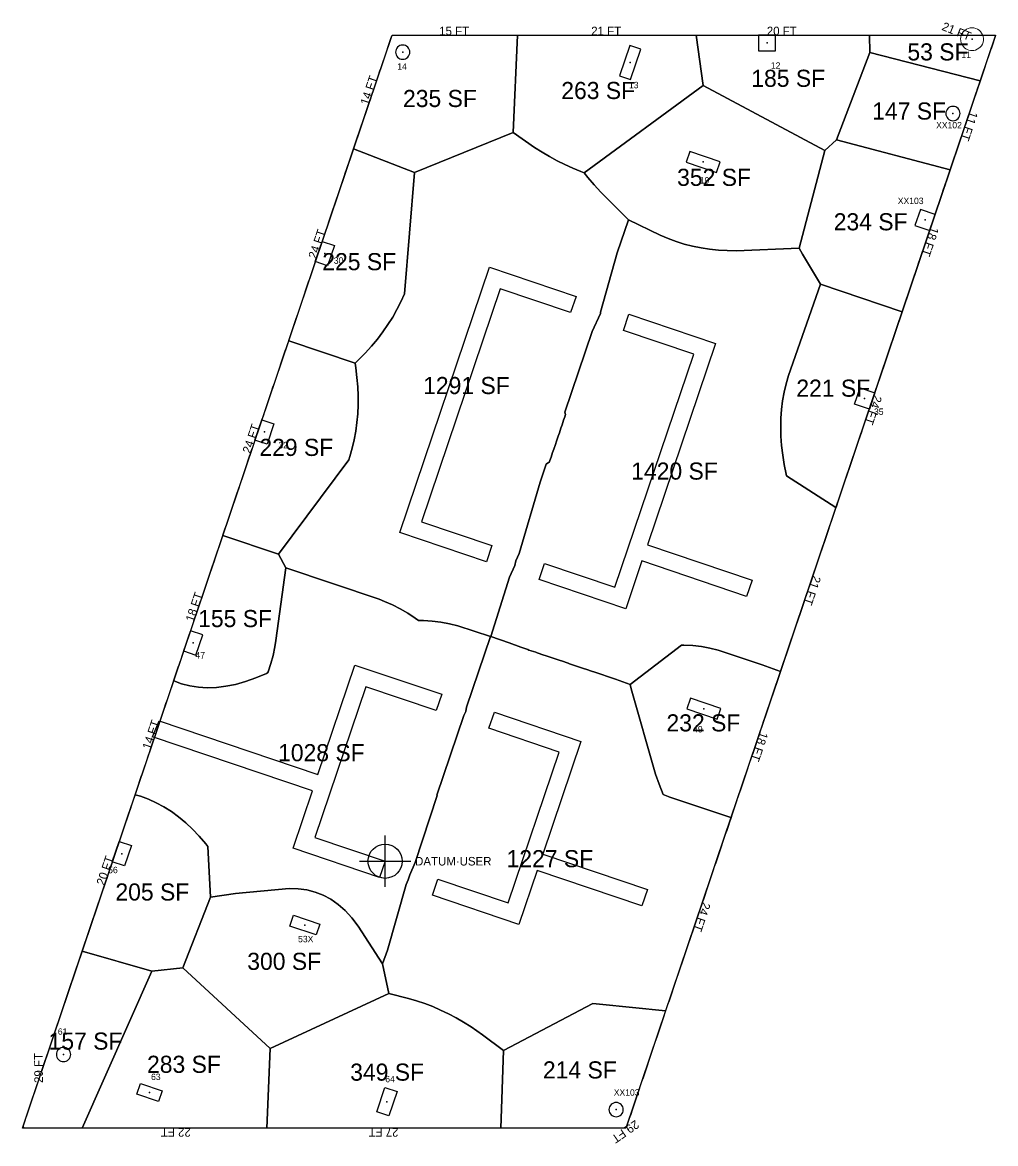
# Model space of a CAD drawing. Header units: metres. Extents: x 29 to 12657, y -13 to 49076.
# Drawn here: x 10664 to 12027, y 27037 to 28609 of the extents above; entities that cross this region are included whole.
import ezdxf
from ezdxf.enums import TextEntityAlignment as Align

# ---------------------------------------------------------------- set-up
doc = ezdxf.new("R2010")
doc.units = ezdxf.units.M
doc.layers.add('COL-IDEN', color=171, linetype='Continuous', lineweight=30)
doc.layers.add('COLS', color=52, linetype='Continuous', lineweight=20)
for name, color, linetype in [('FLOOR_9_AREA_LABELS', 3, 'Continuous'), ('FLOOR_9_BOUNDARY', 5, 'Continuous'), ('FLOOR_9_COLUMNS', 7, 'Continuous'), ('FLOOR_9_DATUM', 4, 'Continuous'), ('FLOOR_9_FASCADE_COLUMNS', 30, 'Continuous'), ('FLOOR_9_FASCADE_WALLS', 4, 'Continuous'), ('FLOOR_9_LARGE_TRIBUTARY', 6, 'Continuous'), ('FLOOR_9_TRIBUTARY_COL_0', 2, 'Continuous'), ('FLOOR_9_TRIBUTARY_COL_1', 2, 'Continuous'), ('FLOOR_9_TRIBUTARY_COL_10', 2, 'Continuous'), ('FLOOR_9_TRIBUTARY_COL_11', 2, 'Continuous'), ('FLOOR_9_TRIBUTARY_COL_12', 2, 'Continuous'), ('FLOOR_9_TRIBUTARY_COL_13', 2, 'Continuous'), ('FLOOR_9_TRIBUTARY_COL_14', 2, 'Continuous'), ('FLOOR_9_TRIBUTARY_COL_15', 2, 'Continuous'), ('FLOOR_9_TRIBUTARY_COL_16', 2, 'Continuous'), ('FLOOR_9_TRIBUTARY_COL_17', 2, 'Continuous'), ('FLOOR_9_TRIBUTARY_COL_2', 2, 'Continuous'), ('FLOOR_9_TRIBUTARY_COL_3', 2, 'Continuous'), ('FLOOR_9_TRIBUTARY_COL_4', 2, 'Continuous'), ('FLOOR_9_TRIBUTARY_COL_5', 2, 'Continuous'), ('FLOOR_9_TRIBUTARY_COL_6', 2, 'Continuous'), ('FLOOR_9_TRIBUTARY_COL_7', 2, 'Continuous'), ('FLOOR_9_TRIBUTARY_COL_8', 2, 'Continuous'), ('FLOOR_9_TRIBUTARY_COL_9', 2, 'Continuous'), ('FLOOR_9_WALL_TRIBUTARY_29', 1, 'Continuous'), ('FLOOR_9_WALL_TRIBUTARY_30', 1, 'Continuous'), ('FLOOR_9_WALL_TRIBUTARY_31', 1, 'Continuous'), ('FLOOR_9_WALL_TRIBUTARY_32', 1, 'Continuous'), ('SLAB-RESIDENTIAL', 6, 'Continuous'), ('WALL', 4, 'Continuous')]:
    doc.layers.add(name, color=color, linetype=linetype)

msp = doc.modelspace()

# ---------------------------------------------------------------- linework, layer by layer
at = {"layer": 'COLS'}
msp.add_lwpolyline([(12007.3, 28576), (12008.7, 28578.4), (12009.6, 28580.9), (12010.1, 28583.5), (12010.2, 28586.2), (12009.8, 28588.8), (12009, 28591.4), (12007.7, 28593.7), (12006.1, 28595.9), (12004.2, 28597.7), (12001.9, 28599.2), (11999.5, 28600.3), (11996.9, 28601), (11994.2, 28601.2), (11991.5, 28600.9), (11988.8, 28600.2), (11986.3, 28599.1), (11984, 28597.5), (11982, 28595.6), (11980.4, 28593.3), (11979.2, 28590.9), (11978.5, 28588.2), (11978.2, 28585.5), (11978.4, 28582.7), (11979.1, 28580), (11980.2, 28577.5), (11981.7, 28575.2), (11983.6, 28573.2), (11985.4, 28571.8), (11987.5, 28570.7), (11989.6, 28569.8), (11991.9, 28569.3), (11994.2, 28569.2), (11996.8, 28569.4), (11999.3, 28570), (12001.6, 28571), (12003.8, 28572.4), (12005.7, 28574.1)], close=True, dxfattribs=at)
at = {"layer": 'COLS', "lineweight": 30}
for points in [[(11719.1, 28590.9), (11695.1, 28590.9), (11695.1, 28568.9), (11719.1, 28568.9)], [(11530.1, 28571.4), (11514.9, 28576.5), (11500.5, 28533.9), (11515.7, 28528.7)], [(11598.9, 28427.9), (11593.8, 28412.7), (11636.4, 28398.3), (11641.6, 28413.5)], [(11935, 28316.9), (11942.7, 28339.7), (11921.8, 28346.7), (11914.1, 28324)], [(11091.3, 28267.7), (11074.2, 28273.4), (11083.8, 28301.8), (11100.9, 28296.1)], [(11850.4, 28066.8), (11829.6, 28073.8), (11837.3, 28096.6), (11858.1, 28089.5)], [(11006.7, 28017.6), (10989.7, 28023.3), (10999.3, 28051.8), (11016.3, 28046)], [(10899.3, 27756.2), (10889.7, 27727.8), (10906.8, 27722), (10916.4, 27750.4)], [(11599.7, 27661.6), (11594.6, 27646.5), (11637.2, 27632.1), (11642.3, 27647.2)], [(10806.9, 27426.4), (10789.8, 27432.2), (10799.4, 27460.6), (10816.5, 27454.9)], [(11075.6, 27329.7), (11038.6, 27342.1), (11043.8, 27357.3), (11080.7, 27344.8)], [(10854.4, 27096.2), (10824.1, 27106.4), (10829.3, 27121.6), (10859.6, 27111.3)], [(11177.3, 27076.2), (11160.2, 27082), (11171.8, 27116.1), (11188.8, 27110.3)]]:
    msp.add_lwpolyline(points, close=True, dxfattribs=at)
for points in [[(11206.6, 28567, 0.414214), (11196.6, 28577, 0.414214), (11186.6, 28567, 0.414214), (11196.6, 28557, 0.414214)], [(11977.5, 28481, 0.414214), (11967.5, 28491, 0.414214), (11957.5, 28481, 0.414214), (11967.5, 28471, 0.414214)], [(10731.5, 27162.2, 0.414214), (10721.5, 27172.2, 0.414214), (10711.5, 27162.2, 0.414214), (10721.5, 27152.2, 0.414214)], [(11505.6, 27084.9, 0.414214), (11495.6, 27094.9, 0.414214), (11485.6, 27084.9, 0.414214), (11495.6, 27074.9, 0.414214)]]:
    msp.add_lwpolyline(points, format="xyb", close=True, dxfattribs=at)
at = {"layer": 'FLOOR_9_BOUNDARY'}
msp.add_lwpolyline([(11181.7, 28590.7), (12027.2, 28590.7), (11509.4, 27059), (10663.9, 27059), (11181.7, 28590.7)], close=True, dxfattribs=at)
at = {"layer": 'FLOOR_9_COLUMNS'}
for p in [(11994.2, 28585.2), (11196.6, 28567), (11707.1, 28579.9), (11515.3, 28552.6), (11967.5, 28481), (11617.7, 28413.1), (11928.4, 28331.8), (11087.5, 28284.8), (11843.8, 28081.7), (11003, 28034.7), (10903.1, 27739.1), (11618.5, 27646.8), (10803.1, 27443.5), (11059.7, 27343.5), (10721.5, 27162.2), (10841.9, 27108.9), (11174.5, 27096.1), (11495.6, 27084.9)]:
    msp.add_point(p, dxfattribs=at)
at = {"layer": 'FLOOR_9_DATUM'}
for p, q in [((11172, 27397.1), (11172, 27469.1)), ((11136, 27433.1), (11208, 27433.1))]:
    msp.add_line(p, q, dxfattribs=at)
msp.add_circle((11172, 27433.1), 24, dxfattribs=at)
at = {"layer": 'FLOOR_9_FASCADE_COLUMNS'}
for points in [[(11128.3, 28432.7), (11130.2, 28438.3), (11132.1, 28444), (11134, 28449.7), (11135.9, 28455.4), (11137.9, 28461.1), (11139.8, 28466.8), (11141.7, 28472.5), (11143.6, 28478.1), (11145.5, 28483.8), (11147.5, 28489.5), (11149.4, 28495.2), (11151.3, 28500.9), (11153.2, 28506.6), (11155.2, 28512.2), (11157.1, 28517.9), (11159, 28523.6), (11160.9, 28529.3), (11162.8, 28535), (11164.8, 28540.7), (11166.7, 28546.3), (11168.6, 28552), (11170.5, 28557.7), (11172.4, 28563.4), (11174.4, 28569.1), (11176.3, 28574.8), (11178.2, 28580.4), (11180.1, 28586.1), (11181.7, 28590.7)], [(11181.7, 28590.7), (11187.7, 28590.7), (11193.7, 28590.7), (11199.7, 28590.7), (11205.7, 28590.7), (11211.7, 28590.7), (11217.7, 28590.7), (11223.7, 28590.7), (11229.7, 28590.7), (11235.7, 28590.7), (11241.7, 28590.7), (11247.7, 28590.7), (11253.7, 28590.7), (11259.7, 28590.7), (11265.7, 28590.7), (11271.7, 28590.7), (11277.7, 28590.7), (11283.7, 28590.7), (11289.7, 28590.7), (11295.7, 28590.7), (11301.7, 28590.7), (11307.7, 28590.7), (11313.7, 28590.7), (11319.7, 28590.7), (11325.7, 28590.7), (11331.7, 28590.7), (11337.7, 28590.7), (11343.7, 28590.7), (11349.7, 28590.7), (11355.7, 28590.7)], [(11355.7, 28590.7), (11361.7, 28590.7), (11367.7, 28590.7), (11373.7, 28590.7), (11379.7, 28590.7), (11385.7, 28590.7), (11391.7, 28590.7), (11397.7, 28590.7), (11403.7, 28590.7), (11409.7, 28590.7), (11415.7, 28590.7), (11421.7, 28590.7), (11427.7, 28590.7), (11433.7, 28590.7), (11439.7, 28590.7), (11445.7, 28590.7), (11451.7, 28590.7), (11457.7, 28590.7), (11463.7, 28590.7), (11469.7, 28590.7), (11475.7, 28590.7), (11481.7, 28590.7), (11487.7, 28590.7), (11493.7, 28590.7), (11499.7, 28590.7), (11505.7, 28590.7), (11511.7, 28590.7), (11517.7, 28590.7), (11523.7, 28590.7), (11529.7, 28590.7), (11535.7, 28590.7), (11541.7, 28590.7), (11547.7, 28590.7), (11553.7, 28590.7), (11559.7, 28590.7), (11565.7, 28590.7), (11571.7, 28590.7), (11577.7, 28590.7), (11583.7, 28590.7), (11589.7, 28590.7), (11595.7, 28590.7), (11601.7, 28590.7), (11607.7, 28590.7)], [(11607.7, 28590.7), (11613.7, 28590.7), (11619.7, 28590.7), (11625.7, 28590.7), (11631.7, 28590.7), (11637.7, 28590.7), (11643.7, 28590.7), (11649.7, 28590.7), (11655.7, 28590.7), (11661.7, 28590.7), (11667.7, 28590.7), (11673.7, 28590.7), (11679.7, 28590.7), (11685.7, 28590.7), (11691.7, 28590.7), (11697.7, 28590.7), (11703.7, 28590.7), (11709.7, 28590.7), (11715.7, 28590.7), (11721.7, 28590.7), (11727.7, 28590.7), (11733.7, 28590.7), (11739.7, 28590.7), (11745.7, 28590.7), (11751.7, 28590.7), (11757.7, 28590.7), (11763.7, 28590.7), (11769.7, 28590.7), (11775.7, 28590.7), (11781.7, 28590.7), (11787.7, 28590.7), (11793.7, 28590.7), (11799.7, 28590.7), (11805.7, 28590.7), (11811.7, 28590.7), (11817.7, 28590.7), (11823.7, 28590.7), (11829.7, 28590.7), (11835.7, 28590.7), (11841.7, 28590.7), (11847.7, 28590.7)], [(11847.7, 28590.7), (11853.7, 28590.7), (11859.7, 28590.7), (11865.7, 28590.7), (11871.7, 28590.7), (11877.7, 28590.7), (11883.7, 28590.7), (11889.7, 28590.7), (11895.7, 28590.7), (11901.7, 28590.7), (11907.7, 28590.7), (11913.7, 28590.7), (11919.7, 28590.7), (11925.7, 28590.7), (11931.7, 28590.7), (11937.7, 28590.7), (11943.7, 28590.7), (11949.7, 28590.7), (11955.7, 28590.7), (11961.7, 28590.7), (11967.7, 28590.7), (11973.7, 28590.7), (11979.7, 28590.7), (11985.7, 28590.7), (11991.7, 28590.7), (11997.7, 28590.7), (12003.7, 28590.7), (12009.7, 28590.7), (12015.7, 28590.7), (12021.7, 28590.7), (12027, 28590.3), (12025.1, 28584.6), (12023.2, 28578.9), (12021.3, 28573.2), (12019.3, 28567.5), (12017.4, 28561.8), (12015.5, 28556.2), (12013.6, 28550.5), (12011.7, 28544.8), (12009.7, 28539.1), (12007.8, 28533.4), (12005.9, 28527.7)], [(12005.9, 28527.7), (12004, 28522), (12002.1, 28516.4), (12000.1, 28510.7), (11998.2, 28505), (11996.3, 28499.3), (11994.4, 28493.6), (11992.5, 28487.9), (11990.5, 28482.3), (11988.6, 28476.6), (11986.7, 28470.9), (11984.8, 28465.2), (11982.8, 28459.5), (11980.9, 28453.8), (11979, 28448.2), (11977.1, 28442.5), (11975.2, 28436.8), (11973.2, 28431.1), (11971.3, 28425.4), (11969.4, 28419.7), (11967.5, 28414.1), (11965.6, 28408.4), (11963.6, 28402.7)], [(11036, 28159.8), (11037.9, 28165.5), (11039.9, 28171.2), (11041.8, 28176.9), (11043.7, 28182.6), (11045.6, 28188.3), (11047.6, 28193.9), (11049.5, 28199.6), (11051.4, 28205.3), (11053.3, 28211), (11055.2, 28216.7), (11057.2, 28222.4), (11059.1, 28228), (11061, 28233.7), (11062.9, 28239.4), (11064.8, 28245.1), (11066.8, 28250.8), (11068.7, 28256.5), (11070.6, 28262.1), (11072.5, 28267.8), (11074.5, 28273.5), (11076.4, 28279.2), (11078.3, 28284.9), (11080.2, 28290.6), (11082.1, 28296.2), (11084.1, 28301.9), (11086, 28307.6), (11087.9, 28313.3), (11089.8, 28319), (11091.7, 28324.7), (11093.7, 28330.4), (11095.6, 28336), (11097.5, 28341.7), (11099.4, 28347.4), (11101.4, 28353.1), (11103.3, 28358.8), (11105.2, 28364.5), (11107.1, 28370.1), (11109, 28375.8), (11111, 28381.5), (11112.9, 28387.2), (11114.8, 28392.9), (11116.7, 28398.6), (11118.6, 28404.2), (11120.6, 28409.9), (11122.5, 28415.6), (11124.4, 28421.3), (11126.3, 28427), (11128.3, 28432.7)], [(11963.6, 28402.7), (11961.7, 28397), (11959.8, 28391.3), (11957.9, 28385.6), (11955.9, 28379.9), (11954, 28374.3), (11952.1, 28368.6), (11950.2, 28362.9), (11948.3, 28357.2), (11946.3, 28351.5), (11944.4, 28345.8), (11942.5, 28340.2), (11940.6, 28334.5), (11938.7, 28328.8), (11936.7, 28323.1), (11934.8, 28317.4), (11932.9, 28311.7), (11931, 28306.1), (11929, 28300.4), (11927.1, 28294.7), (11925.2, 28289), (11923.3, 28283.3), (11921.4, 28277.6), (11919.4, 28272), (11917.5, 28266.3), (11915.6, 28260.6), (11913.7, 28254.9), (11911.8, 28249.2), (11909.8, 28243.5), (11907.9, 28237.8), (11906, 28232.2), (11904.1, 28226.5), (11902.1, 28220.8), (11900.2, 28215.1), (11898.3, 28209.4), (11896.4, 28203.7)], [(11896.4, 28203.7), (11894.5, 28198.1), (11892.5, 28192.4), (11890.6, 28186.7), (11888.7, 28181), (11886.8, 28175.3), (11884.9, 28169.6), (11882.9, 28164), (11881, 28158.3), (11879.1, 28152.6), (11877.2, 28146.9), (11875.3, 28141.2), (11873.3, 28135.5), (11871.4, 28129.8), (11869.5, 28124.2), (11867.6, 28118.5), (11865.6, 28112.8), (11863.7, 28107.1), (11861.8, 28101.4), (11859.9, 28095.7), (11858, 28090.1), (11856, 28084.4), (11854.1, 28078.7), (11852.2, 28073), (11850.3, 28067.3), (11848.4, 28061.6), (11846.4, 28056), (11844.5, 28050.3), (11842.6, 28044.6), (11840.7, 28038.9), (11838.7, 28033.2), (11836.8, 28027.5), (11834.9, 28021.9), (11833, 28016.2), (11831.1, 28010.5), (11829.1, 28004.8), (11827.2, 27999.1), (11825.3, 27993.4), (11823.4, 27987.7), (11821.5, 27982.1), (11819.5, 27976.4), (11817.6, 27970.7), (11815.7, 27965), (11813.8, 27959.3), (11811.8, 27953.6), (11809.9, 27948), (11808, 27942.3), (11806.1, 27936.6), (11804.2, 27930.9)], [(10943.8, 27887), (10945.7, 27892.7), (10947.6, 27898.4), (10949.6, 27904.1), (10951.5, 27909.7), (10953.4, 27915.4), (10955.3, 27921.1), (10957.3, 27926.8), (10959.2, 27932.5), (10961.1, 27938.2), (10963, 27943.8), (10964.9, 27949.5), (10966.9, 27955.2), (10968.8, 27960.9), (10970.7, 27966.6), (10972.6, 27972.3), (10974.5, 27977.9), (10976.5, 27983.6), (10978.4, 27989.3), (10980.3, 27995), (10982.2, 28000.7), (10984.2, 28006.4), (10986.1, 28012), (10988, 28017.7), (10989.9, 28023.4), (10991.8, 28029.1), (10993.8, 28034.8), (10995.7, 28040.5), (10997.6, 28046.2), (10999.5, 28051.8), (11001.4, 28057.5), (11003.4, 28063.2), (11005.3, 28068.9), (11007.2, 28074.6), (11009.1, 28080.3), (11011.1, 28085.9), (11013, 28091.6), (11014.9, 28097.3), (11016.8, 28103), (11018.7, 28108.7), (11020.7, 28114.4), (11022.6, 28120), (11024.5, 28125.7), (11026.4, 28131.4), (11028.3, 28137.1), (11030.3, 28142.8), (11032.2, 28148.5), (11034.1, 28154.1), (11036, 28159.8)], [(10876.6, 27688.1), (10878.5, 27693.7), (10880.4, 27699.4), (10882.3, 27705.1), (10884.2, 27710.8), (10886.2, 27716.5), (10888.1, 27722.2), (10890, 27727.8), (10891.9, 27733.5), (10893.8, 27739.2), (10895.8, 27744.9), (10897.7, 27750.6), (10899.6, 27756.3), (10901.5, 27761.9), (10903.5, 27767.6), (10905.4, 27773.3), (10907.3, 27779), (10909.2, 27784.7), (10911.1, 27790.4), (10913.1, 27796.1), (10915, 27801.7), (10916.9, 27807.4), (10918.8, 27813.1), (10920.7, 27818.8), (10922.7, 27824.5), (10924.6, 27830.2), (10926.5, 27835.8), (10928.4, 27841.5), (10930.4, 27847.2), (10932.3, 27852.9), (10934.2, 27858.6), (10936.1, 27864.3), (10938, 27869.9), (10940, 27875.6), (10941.9, 27881.3), (10943.8, 27887)], [(11725.4, 27697.9), (11723.5, 27692.2), (11721.5, 27686.5), (11719.6, 27680.8), (11717.7, 27675.1), (11715.8, 27669.4), (11713.9, 27663.8), (11711.9, 27658.1), (11710, 27652.4), (11708.1, 27646.7), (11706.2, 27641), (11704.3, 27635.3), (11702.3, 27629.7), (11700.4, 27624), (11698.5, 27618.3), (11696.6, 27612.6), (11694.6, 27606.9), (11692.7, 27601.2), (11690.8, 27595.5), (11688.9, 27589.9), (11687, 27584.2), (11685, 27578.5), (11683.1, 27572.8), (11681.2, 27567.1), (11679.3, 27561.4), (11677.4, 27555.8), (11675.4, 27550.1), (11673.5, 27544.4), (11671.6, 27538.7), (11669.7, 27533), (11667.7, 27527.3), (11665.8, 27521.7), (11663.9, 27516), (11662, 27510.3), (11660.1, 27504.6), (11658.1, 27498.9), (11656.2, 27493.2)], [(10747.8, 27307.2), (10749.7, 27312.9), (10751.7, 27318.6), (10753.6, 27324.3), (10755.5, 27330), (10757.4, 27335.6), (10759.3, 27341.3), (10761.3, 27347), (10763.2, 27352.7), (10765.1, 27358.4), (10767, 27364.1), (10769, 27369.8), (10770.9, 27375.4), (10772.8, 27381.1), (10774.7, 27386.8), (10776.6, 27392.5), (10778.6, 27398.2), (10780.5, 27403.9), (10782.4, 27409.5), (10784.3, 27415.2), (10786.2, 27420.9), (10788.2, 27426.6), (10790.1, 27432.3), (10792, 27438), (10793.9, 27443.6), (10795.9, 27449.3), (10797.8, 27455), (10799.7, 27460.7), (10801.6, 27466.4), (10803.5, 27472.1), (10805.5, 27477.7), (10807.4, 27483.4), (10809.3, 27489.1), (10811.2, 27494.8), (10813.1, 27500.5), (10815.1, 27506.2), (10817, 27511.9), (10818.9, 27517.5), (10820.8, 27523.2), (10822.8, 27528.9)], [(10749.8, 27059), (10743.8, 27059), (10737.8, 27059), (10731.8, 27059), (10725.8, 27059), (10719.8, 27059), (10713.8, 27059), (10707.8, 27059), (10701.8, 27059), (10695.8, 27059), (10689.8, 27059), (10683.8, 27059), (10677.8, 27059), (10671.8, 27059), (10665.8, 27059), (10665.2, 27062.8), (10667.1, 27068.5), (10669, 27074.2), (10671, 27079.9), (10672.9, 27085.5), (10674.8, 27091.2), (10676.7, 27096.9), (10678.6, 27102.6), (10680.6, 27108.3), (10682.5, 27114), (10684.4, 27119.7), (10686.3, 27125.3), (10688.3, 27131), (10690.2, 27136.7), (10692.1, 27142.4), (10694, 27148.1), (10695.9, 27153.8), (10697.9, 27159.4), (10699.8, 27165.1), (10701.7, 27170.8), (10703.6, 27176.5), (10705.5, 27182.2), (10707.5, 27187.9), (10709.4, 27193.5), (10711.3, 27199.2), (10713.2, 27204.9), (10715.2, 27210.6), (10717.1, 27216.3), (10719, 27222), (10720.9, 27227.7), (10722.8, 27233.3), (10724.8, 27239), (10726.7, 27244.7), (10728.6, 27250.4), (10730.5, 27256.1), (10732.4, 27261.8), (10734.4, 27267.4), (10736.3, 27273.1), (10738.2, 27278.8), (10740.1, 27284.5), (10742.1, 27290.2), (10744, 27295.9), (10745.9, 27301.5), (10747.8, 27307.2)], [(11564, 27220.4), (11562.1, 27214.7), (11560.2, 27209), (11558.2, 27203.3), (11556.3, 27197.7), (11554.4, 27192), (11552.5, 27186.3), (11550.5, 27180.6), (11548.6, 27174.9), (11546.7, 27169.2), (11544.8, 27163.6), (11542.9, 27157.9), (11540.9, 27152.2), (11539, 27146.5), (11537.1, 27140.8), (11535.2, 27135.1), (11533.3, 27129.5), (11531.3, 27123.8), (11529.4, 27118.1), (11527.5, 27112.4), (11525.6, 27106.7), (11523.7, 27101), (11521.7, 27095.4), (11519.8, 27089.7), (11517.9, 27084), (11516, 27078.3), (11514, 27072.6), (11512.1, 27066.9), (11510.2, 27061.2), (11505.8, 27059), (11499.8, 27059), (11493.8, 27059), (11487.8, 27059), (11481.8, 27059), (11475.8, 27059), (11469.8, 27059), (11463.8, 27059), (11457.8, 27059), (11451.8, 27059), (11445.8, 27059), (11439.8, 27059), (11433.8, 27059), (11427.8, 27059), (11421.8, 27059), (11415.8, 27059), (11409.8, 27059), (11403.8, 27059), (11397.8, 27059), (11391.8, 27059), (11385.8, 27059), (11379.8, 27059), (11373.8, 27059), (11367.8, 27059), (11361.8, 27059), (11355.8, 27059), (11349.8, 27059), (11343.8, 27059), (11337.8, 27059), (11331.8, 27059)], [(11007.8, 27059), (11001.8, 27059), (10995.8, 27059), (10989.8, 27059), (10983.8, 27059), (10977.8, 27059), (10971.8, 27059), (10965.8, 27059), (10959.8, 27059), (10953.8, 27059), (10947.8, 27059), (10941.8, 27059), (10935.8, 27059), (10929.8, 27059), (10923.8, 27059), (10917.8, 27059), (10911.8, 27059), (10905.8, 27059), (10899.8, 27059), (10893.8, 27059), (10887.8, 27059), (10881.8, 27059), (10875.8, 27059), (10869.8, 27059), (10863.8, 27059), (10857.8, 27059), (10851.8, 27059), (10845.8, 27059), (10839.8, 27059), (10833.8, 27059), (10827.8, 27059), (10821.8, 27059), (10815.8, 27059), (10809.8, 27059), (10803.8, 27059), (10797.8, 27059), (10791.8, 27059), (10785.8, 27059), (10779.8, 27059), (10773.8, 27059), (10767.8, 27059), (10761.8, 27059), (10755.8, 27059), (10749.8, 27059)], [(11331.8, 27059), (11325.8, 27059), (11319.8, 27059), (11313.8, 27059), (11307.8, 27059), (11301.8, 27059), (11295.8, 27059), (11289.8, 27059), (11283.8, 27059), (11277.8, 27059), (11271.8, 27059), (11265.8, 27059), (11259.8, 27059), (11253.8, 27059), (11247.8, 27059), (11241.8, 27059), (11235.8, 27059), (11229.8, 27059), (11223.8, 27059), (11217.8, 27059), (11211.8, 27059), (11205.8, 27059), (11199.8, 27059), (11193.8, 27059), (11187.8, 27059), (11181.8, 27059), (11175.8, 27059), (11169.8, 27059), (11163.8, 27059), (11157.8, 27059), (11151.8, 27059), (11145.8, 27059), (11139.8, 27059), (11133.8, 27059), (11127.8, 27059), (11121.8, 27059), (11115.8, 27059), (11109.8, 27059), (11103.8, 27059), (11097.8, 27059), (11091.8, 27059), (11085.8, 27059), (11079.8, 27059), (11073.8, 27059), (11067.8, 27059), (11061.8, 27059), (11055.8, 27059), (11049.8, 27059), (11043.8, 27059), (11037.8, 27059), (11031.8, 27059), (11025.8, 27059), (11019.8, 27059), (11013.8, 27059), (11007.8, 27059)]]:
    msp.add_lwpolyline(points, dxfattribs=at)
at = {"layer": 'FLOOR_9_FASCADE_WALLS'}
for points in [[(11804.2, 27930.9), (11802.2, 27925.2), (11800.3, 27919.5), (11798.4, 27913.9), (11796.5, 27908.2), (11794.6, 27902.5), (11792.6, 27896.8), (11790.7, 27891.1), (11788.8, 27885.4), (11786.9, 27879.8), (11784.9, 27874.1), (11783, 27868.4), (11781.1, 27862.7), (11779.2, 27857), (11777.3, 27851.3), (11775.3, 27845.6), (11773.4, 27840), (11771.5, 27834.3), (11769.6, 27828.6), (11767.7, 27822.9), (11765.7, 27817.2), (11763.8, 27811.5), (11761.9, 27805.9), (11760, 27800.2), (11758.1, 27794.5), (11756.1, 27788.8), (11754.2, 27783.1), (11752.3, 27777.4), (11750.4, 27771.8), (11748.4, 27766.1), (11746.5, 27760.4), (11744.6, 27754.7), (11742.7, 27749), (11740.8, 27743.3), (11738.8, 27737.6), (11736.9, 27732), (11735, 27726.3), (11733.1, 27720.6), (11731.2, 27714.9), (11729.2, 27709.2), (11727.3, 27703.5), (11725.4, 27697.9)], [(10822.8, 27528.9), (10824.7, 27534.6), (10826.6, 27540.3), (10828.5, 27546), (10830.4, 27551.6), (10832.4, 27557.3), (10834.3, 27563), (10836.2, 27568.7), (10838.1, 27574.4), (10840, 27580.1), (10842, 27585.7), (10843.9, 27591.4), (10845.8, 27597.1), (10847.7, 27602.8), (10849.7, 27608.5), (10851.6, 27614.2), (10853.5, 27619.8), (10855.4, 27625.5), (10857.3, 27631.2), (10859.3, 27636.9), (10861.2, 27642.6), (10863.1, 27648.3), (10865, 27654), (10866.9, 27659.6), (10868.9, 27665.3), (10870.8, 27671), (10872.7, 27676.7), (10874.6, 27682.4), (10876.6, 27688.1)], [(11656.2, 27493.2), (11654.3, 27487.6), (11652.4, 27481.9), (11650.5, 27476.2), (11648.5, 27470.5), (11646.6, 27464.8), (11644.7, 27459.1), (11642.8, 27453.4), (11640.9, 27447.8), (11638.9, 27442.1), (11637, 27436.4), (11635.1, 27430.7), (11633.2, 27425), (11631.2, 27419.3), (11629.3, 27413.7), (11627.4, 27408), (11625.5, 27402.3), (11623.6, 27396.6), (11621.6, 27390.9), (11619.7, 27385.2), (11617.8, 27379.6), (11615.9, 27373.9), (11614, 27368.2), (11612, 27362.5), (11610.1, 27356.8), (11608.2, 27351.1), (11606.3, 27345.4), (11604.3, 27339.8), (11602.4, 27334.1), (11600.5, 27328.4), (11598.6, 27322.7), (11596.7, 27317), (11594.7, 27311.3), (11592.8, 27305.7), (11590.9, 27300), (11589, 27294.3), (11587.1, 27288.6), (11585.1, 27282.9), (11583.2, 27277.2), (11581.3, 27271.6), (11579.4, 27265.9), (11577.4, 27260.2), (11575.5, 27254.5), (11573.6, 27248.8), (11571.7, 27243.1), (11569.8, 27237.5), (11567.8, 27231.8), (11565.9, 27226.1), (11564, 27220.4)]]:
    msp.add_lwpolyline(points, dxfattribs=at)
at = {"layer": 'FLOOR_9_LARGE_TRIBUTARY'}
for points in [[(11351.2, 28454.3), (11213, 28398.4), (11127.8, 28431.4), (11181.7, 28590.7), (11357.4, 28590.7), (11351.2, 28454.3)], [(11351.2, 28454.3), (11357.4, 28590.7), (11607.7, 28590.7), (11617.7, 28520.5), (11450.8, 28398), (11446, 28399.8), (11434.9, 28404.4), (11423.9, 28409.4), (11413.1, 28414.8), (11402.4, 28420.7), (11391.8, 28426.9), (11381.4, 28433.5), (11351.2, 28454.3)], [(11850.9, 28566.4), (11804.4, 28444), (11787.9, 28429.3), (11617.7, 28520.5), (11607.7, 28590.7), (11850.5, 28590.7), (11850.9, 28566.4)], [(11850.9, 28566.4), (11850.5, 28590.7), (12027.2, 28590.7), (12005.6, 28526.7), (11850.9, 28566.4)], [(11804.4, 28444), (11850.9, 28566.4), (12005.6, 28526.7), (11963.5, 28402.3), (11804.4, 28444)], [(11450.8, 28398), (11617.7, 28520.5), (11787.9, 28429.3), (11752, 28292.2), (11663.9, 28288.8), (11651.3, 28288.9), (11638.9, 28289.6), (11626.6, 28290.9), (11614.6, 28292.7), (11602.7, 28295.1), (11591.1, 28298.1), (11579.6, 28301.7), (11568.3, 28305.8), (11557.3, 28310.5), (11512.9, 28332.2), (11474.2, 28370.9), (11465, 28380.9), (11455.9, 28391.5), (11450.8, 28398)], [(11218.6, 27770.5), (11214.1, 27773.9), (11203.7, 27780.8), (11193.2, 27787), (11182.4, 27792.5), (11171.3, 27797.3), (11163.5, 27800.2), (11032.9, 27844.3), (11022.8, 27863.3), (11121, 27995.5), (11122.7, 28000.5), (11126, 28012.1), (11128.8, 28023.8), (11131, 28035.7), (11132.6, 28047.8), (11133.7, 28060.1), (11134.3, 28072.6), (11134.3, 28085.3), (11133.7, 28098.1), (11132.6, 28111.2), (11131, 28124.4), (11129.9, 28131.1), (11134.8, 28135.8), (11144.2, 28145.3), (11152.9, 28155), (11161.2, 28164.9), (11168.9, 28174.9), (11176, 28185.2), (11182.6, 28195.6), (11188.6, 28206.3), (11194.1, 28217.1), (11199, 28228.1), (11199.1, 28228.2), (11213, 28398.4), (11351.2, 28454.3), (11381.4, 28433.5), (11391.8, 28426.9), (11402.4, 28420.7), (11413.1, 28414.8), (11423.9, 28409.4), (11434.9, 28404.4), (11446, 28399.8), (11450.8, 28398), (11455.9, 28391.5), (11465, 28380.9), (11474.2, 28370.9), (11512.9, 28332.2), (11497.1, 28285.6), (11473.8, 28202.7), (11473.5, 28200.7), (11462, 28175.6), (11423.8, 28062.4), (11424.8, 28059.3), (11423.8, 28056), (11422.1, 28051.3), (11419.9, 28044.6), (11418.2, 28040), (11416.1, 28033.3), (11414.4, 28028.6), (11412.3, 28021.9), (11410.6, 28017.2), (11408.4, 28010.5), (11406.7, 28005.9), (11404.6, 27999.2), (11402.9, 27994.5), (11402.4, 27992.9), (11397.5, 27989.5), (11389, 27964.3), (11359.7, 27864.2), (11355.3, 27854.3), (11353.5, 27847.5), (11346.2, 27831.1), (11320.1, 27748.1), (11319.7, 27748.1), (11273.7, 27762.8), (11262, 27765.7), (11250.1, 27768), (11237.9, 27769.5), (11225.6, 27770.4), (11218.6, 27770.5)], [(11781.8, 28242), (11756.8, 28283.7), (11752, 28292.2), (11787.9, 28429.3), (11804.4, 28444), (11963.5, 28402.3), (11896.2, 28203.3), (11781.8, 28242)], [(11213, 28398.4), (11199.1, 28228.2), (11199, 28228.1), (11194.1, 28217.1), (11188.6, 28206.3), (11182.6, 28195.6), (11176, 28185.2), (11168.9, 28174.9), (11161.2, 28164.9), (11152.9, 28155), (11144.2, 28145.3), (11134.8, 28135.8), (11129.9, 28131.1), (11036.9, 28162.5), (11127.8, 28431.4), (11213, 28398.4)], [(11441.6, 27706.1), (11440, 27706.7), (11430.2, 27709.9), (11428.6, 27710.6), (11418.9, 27713.8), (11417.3, 27714.4), (11407.5, 27717.6), (11405.9, 27718.3), (11396.1, 27721.5), (11394.5, 27722.1), (11384.8, 27725.3), (11383.2, 27725.9), (11373.4, 27729.1), (11371.8, 27729.8), (11362, 27733), (11345.8, 27739.4), (11320.1, 27748.1), (11346.2, 27831.1), (11353.5, 27847.5), (11355.3, 27854.3), (11359.7, 27864.2), (11389, 27964.3), (11397.5, 27989.5), (11402.4, 27992.9), (11402.9, 27994.5), (11404.6, 27999.2), (11406.7, 28005.9), (11408.4, 28010.5), (11410.6, 28017.2), (11412.3, 28021.9), (11414.4, 28028.6), (11416.1, 28033.3), (11418.2, 28040), (11419.9, 28044.6), (11422.1, 28051.3), (11423.8, 28056), (11424.8, 28059.3), (11423.8, 28062.4), (11462, 28175.6), (11473.5, 28200.7), (11473.8, 28202.7), (11497.1, 28285.6), (11512.9, 28332.2), (11557.3, 28310.5), (11568.3, 28305.8), (11579.6, 28301.7), (11591.1, 28298.1), (11602.7, 28295.1), (11614.6, 28292.7), (11626.6, 28290.9), (11638.9, 28289.6), (11651.3, 28288.9), (11663.9, 28288.8), (11752, 28292.2), (11756.8, 28283.7), (11781.8, 28242), (11737, 28113.7), (11733.7, 28102.2), (11731, 28090.5), (11728.9, 28078.5), (11727.4, 28066.3), (11726.5, 28054), (11726.2, 28041.4), (11726.5, 28028.6), (11727.5, 28015.6), (11729, 28002.4), (11731.2, 27989), (11734, 27975.4), (11734.5, 27973.2), (11803.5, 27929), (11775.9, 27847.3), (11756.3, 27789.3), (11725.7, 27698.8), (11700, 27708.5), (11638.7, 27728.8), (11627, 27731.8), (11615.1, 27733.9), (11602.9, 27735.3), (11590.4, 27735.8), (11587.4, 27735.7), (11515.3, 27680.6), (11494.9, 27688.4), (11464.3, 27698.4), (11462.7, 27699), (11453, 27702.2), (11451.4, 27702.9), (11441.6, 27706.1)], [(11734.5, 27973.2), (11734, 27975.4), (11731.2, 27989), (11729, 28002.4), (11727.5, 28015.6), (11726.5, 28028.6), (11726.2, 28041.4), (11726.5, 28054), (11727.4, 28066.3), (11728.9, 28078.5), (11731, 28090.5), (11733.7, 28102.2), (11737, 28113.7), (11781.8, 28242), (11896.2, 28203.3), (11803.5, 27929), (11734.5, 27973.2)], [(11129.9, 28131.1), (11131, 28124.4), (11132.6, 28111.2), (11133.7, 28098.1), (11134.3, 28085.3), (11134.3, 28072.6), (11133.7, 28060.1), (11132.6, 28047.8), (11131, 28035.7), (11128.8, 28023.8), (11126, 28012.1), (11122.7, 28000.5), (11121, 27995.5), (11022.8, 27863.3), (10944.7, 27889.7), (11036.9, 28162.5), (11129.9, 28131.1)], [(11022.8, 27863.3), (11032.9, 27844.3), (11019, 27742.4), (11017.5, 27733.4), (11015, 27721.6), (11011.8, 27710), (11008, 27698.6), (11007.4, 27697), (11005.6, 27696.1), (10990.8, 27689.9), (10976.4, 27684.9), (10962.5, 27681), (10948.9, 27678.3), (10935.7, 27676.7), (10922.8, 27676.2), (10910.4, 27676.9), (10898.4, 27678.8), (10886.7, 27681.8), (10875.8, 27685.8), (10944.7, 27889.7), (11022.8, 27863.3)], [(10920.7, 27457.6), (10911.6, 27468.2), (10902.2, 27478), (10892.6, 27487), (10882.7, 27495.2), (10872.5, 27502.6), (10862.1, 27509.2), (10851.4, 27515), (10840.4, 27520), (10829.1, 27524.1), (10821.9, 27526.2), (10850.3, 27610.3), (10853.2, 27618.9), (10856.8, 27629.8), (10875.8, 27685.8), (10886.7, 27681.8), (10898.4, 27678.8), (10910.4, 27676.9), (10922.8, 27676.2), (10935.7, 27676.7), (10948.9, 27678.3), (10962.5, 27681), (10976.4, 27684.9), (10990.8, 27689.9), (11005.6, 27696.1), (11007.4, 27697), (11008, 27698.6), (11011.8, 27710), (11015, 27721.6), (11017.5, 27733.4), (11019, 27742.4), (11032.9, 27844.3), (11163.5, 27800.2), (11171.3, 27797.3), (11182.4, 27792.5), (11193.2, 27787), (11203.7, 27780.8), (11214.1, 27773.9), (11218.6, 27770.5), (11225.6, 27770.4), (11237.9, 27769.5), (11250.1, 27768), (11262, 27765.7), (11273.7, 27762.8), (11319.7, 27748.1), (11286.2, 27648.9), (11285.1, 27642.9), (11282.3, 27637.5), (11244.6, 27525.8), (11245, 27525.4), (11214.3, 27431.5), (11206.5, 27414.2), (11204.5, 27406.8), (11201.7, 27400.6), (11175.1, 27308.5), (11168.5, 27289.1), (11134.1, 27342.3), (11125.3, 27353.7), (11116, 27363.8), (11106.3, 27372.4), (11096, 27379.7), (11085.3, 27385.5), (11074.2, 27389.9), (11062.5, 27392.9), (11050.4, 27394.5), (11037.8, 27394.7), (10962.5, 27387.7), (10927.3, 27382.9), (10923.7, 27453.7), (10920.7, 27457.6)], [(11271.4, 27213.6), (11260.7, 27219.3), (11249.8, 27224.5), (11238.7, 27229.3), (11227.5, 27233.6), (11216.1, 27237.5), (11204.6, 27240.9), (11177.2, 27247.7), (11168.5, 27289.1), (11175.1, 27308.5), (11201.7, 27400.6), (11204.5, 27406.8), (11206.5, 27414.2), (11214.3, 27431.5), (11245, 27525.4), (11244.6, 27525.8), (11282.3, 27637.5), (11285.1, 27642.9), (11286.2, 27648.9), (11319.7, 27748.1), (11320.1, 27748.1), (11345.8, 27739.4), (11362, 27733), (11371.8, 27729.8), (11373.4, 27729.1), (11383.2, 27725.9), (11384.8, 27725.3), (11394.5, 27722.1), (11396.1, 27721.5), (11405.9, 27718.3), (11407.5, 27717.6), (11417.3, 27714.4), (11418.9, 27713.8), (11428.6, 27710.6), (11430.2, 27709.9), (11440, 27706.7), (11441.6, 27706.1), (11451.4, 27702.9), (11453, 27702.2), (11462.7, 27699), (11464.3, 27698.4), (11494.9, 27688.4), (11515.3, 27680.6), (11516.7, 27674.8), (11550.8, 27555.2), (11555.7, 27540.9), (11561.4, 27526.5), (11570.8, 27522.9), (11656.5, 27494.2), (11636, 27433.5), (11610, 27356.6), (11577.5, 27260.3), (11564.9, 27223.2), (11472.1, 27232.9), (11463.1, 27233.5), (11337.8, 27167.9), (11308.2, 27189.8), (11292.4, 27200.8), (11282, 27207.4), (11271.4, 27213.6)], [(11570.8, 27522.9), (11561.4, 27526.5), (11555.7, 27540.9), (11550.8, 27555.2), (11516.7, 27674.8), (11515.3, 27680.6), (11587.4, 27735.7), (11590.4, 27735.8), (11602.9, 27735.3), (11615.1, 27733.9), (11627, 27731.8), (11638.7, 27728.8), (11700, 27708.5), (11725.7, 27698.8), (11656.5, 27494.2), (11570.8, 27522.9)], [(10829.1, 27524.1), (10840.4, 27520), (10851.4, 27515), (10862.1, 27509.2), (10872.5, 27502.6), (10882.7, 27495.2), (10892.6, 27487), (10902.2, 27478), (10911.6, 27468.2), (10920.7, 27457.6), (10923.7, 27453.7), (10927.3, 27382.9), (10888.6, 27283.8), (10845.2, 27278.8), (10747.8, 27307.1), (10821.9, 27526.2), (10829.1, 27524.1)], [(10962.5, 27387.7), (11037.8, 27394.7), (11050.4, 27394.5), (11062.5, 27392.9), (11074.2, 27389.9), (11085.3, 27385.5), (11096, 27379.7), (11106.3, 27372.4), (11116, 27363.8), (11125.3, 27353.7), (11134.1, 27342.3), (11168.5, 27289.1), (11177.2, 27247.7), (11010.8, 27170.4), (10888.6, 27283.8), (10927.3, 27382.9), (10962.5, 27387.7)], [(10845.2, 27278.8), (10747.8, 27059), (10663.9, 27059), (10747.8, 27307.1), (10845.2, 27278.8)], [(10845.2, 27278.8), (10888.6, 27283.8), (11010.8, 27170.4), (11006.5, 27059), (10747.8, 27059), (10845.2, 27278.8)], [(11010.8, 27170.4), (11177.2, 27247.7), (11204.6, 27240.9), (11216.1, 27237.5), (11227.5, 27233.6), (11238.7, 27229.3), (11249.8, 27224.5), (11260.7, 27219.3), (11271.4, 27213.6), (11282, 27207.4), (11292.4, 27200.8), (11308.2, 27189.8), (11337.8, 27167.9), (11334, 27059), (11006.5, 27059), (11010.8, 27170.4)], [(11337.8, 27167.9), (11463.1, 27233.5), (11472.1, 27232.9), (11564.9, 27223.2), (11509.4, 27059), (11334, 27059), (11337.8, 27167.9)]]:
    msp.add_lwpolyline(points, close=True, dxfattribs=at)
at = {"layer": 'FLOOR_9_TRIBUTARY_COL_0'}
msp.add_lwpolyline([(11850.9, 28566.4), (11850.5, 28590.7), (12027.2, 28590.7), (12005.6, 28526.7), (11850.9, 28566.4)], close=True, dxfattribs=at)
at = {"layer": 'FLOOR_9_TRIBUTARY_COL_1'}
msp.add_lwpolyline([(11450.8, 28398), (11617.7, 28520.5), (11787.9, 28429.3), (11752, 28292.2), (11663.9, 28288.8), (11651.3, 28288.9), (11638.9, 28289.6), (11626.6, 28290.9), (11614.6, 28292.7), (11602.7, 28295.1), (11591.1, 28298.1), (11579.6, 28301.7), (11568.3, 28305.8), (11557.3, 28310.5), (11512.9, 28332.2), (11474.2, 28370.9), (11465, 28380.9), (11455.9, 28391.5), (11450.8, 28398)], close=True, dxfattribs=at)
at = {"layer": 'FLOOR_9_TRIBUTARY_COL_10'}
msp.add_lwpolyline([(10829.1, 27524.1), (10840.4, 27520), (10851.4, 27515), (10862.1, 27509.2), (10872.5, 27502.6), (10882.7, 27495.2), (10892.6, 27487), (10902.2, 27478), (10911.6, 27468.2), (10920.7, 27457.6), (10923.7, 27453.7), (10927.3, 27382.9), (10888.6, 27283.8), (10845.2, 27278.8), (10747.8, 27307.1), (10821.9, 27526.2), (10829.1, 27524.1)], close=True, dxfattribs=at)
at = {"layer": 'FLOOR_9_TRIBUTARY_COL_11'}
msp.add_lwpolyline([(11213, 28398.4), (11199.1, 28228.2), (11199, 28228.1), (11194.1, 28217.1), (11188.6, 28206.3), (11182.6, 28195.6), (11176, 28185.2), (11168.9, 28174.9), (11161.2, 28164.9), (11152.9, 28155), (11144.2, 28145.3), (11134.8, 28135.8), (11129.9, 28131.1), (11036.9, 28162.5), (11127.8, 28431.4), (11213, 28398.4)], close=True, dxfattribs=at)
at = {"layer": 'FLOOR_9_TRIBUTARY_COL_12'}
msp.add_lwpolyline([(11129.9, 28131.1), (11131, 28124.4), (11132.6, 28111.2), (11133.7, 28098.1), (11134.3, 28085.3), (11134.3, 28072.6), (11133.7, 28060.1), (11132.6, 28047.8), (11131, 28035.7), (11128.8, 28023.8), (11126, 28012.1), (11122.7, 28000.5), (11121, 27995.5), (11022.8, 27863.3), (10944.7, 27889.7), (11036.9, 28162.5), (11129.9, 28131.1)], close=True, dxfattribs=at)
at = {"layer": 'FLOOR_9_TRIBUTARY_COL_13'}
msp.add_lwpolyline([(11781.8, 28242), (11756.8, 28283.7), (11752, 28292.2), (11787.9, 28429.3), (11804.4, 28444), (11963.5, 28402.3), (11896.2, 28203.3), (11781.8, 28242)], close=True, dxfattribs=at)
at = {"layer": 'FLOOR_9_TRIBUTARY_COL_14'}
msp.add_lwpolyline([(10845.2, 27278.8), (10747.8, 27059), (10663.9, 27059), (10747.8, 27307.1), (10845.2, 27278.8)], close=True, dxfattribs=at)
at = {"layer": 'FLOOR_9_TRIBUTARY_COL_15'}
msp.add_lwpolyline([(11351.2, 28454.3), (11213, 28398.4), (11127.8, 28431.4), (11181.7, 28590.7), (11357.4, 28590.7), (11351.2, 28454.3)], close=True, dxfattribs=at)
at = {"layer": 'FLOOR_9_TRIBUTARY_COL_16'}
msp.add_lwpolyline([(11804.4, 28444), (11850.9, 28566.4), (12005.6, 28526.7), (11963.5, 28402.3), (11804.4, 28444)], close=True, dxfattribs=at)
at = {"layer": 'FLOOR_9_TRIBUTARY_COL_17'}
msp.add_lwpolyline([(11337.8, 27167.9), (11463.1, 27233.5), (11472.1, 27232.9), (11564.9, 27223.2), (11509.4, 27059), (11334, 27059), (11337.8, 27167.9)], close=True, dxfattribs=at)
at = {"layer": 'FLOOR_9_TRIBUTARY_COL_2'}
msp.add_lwpolyline([(11570.8, 27522.9), (11561.4, 27526.5), (11555.7, 27540.9), (11550.8, 27555.2), (11516.7, 27674.8), (11515.3, 27680.6), (11587.4, 27735.7), (11590.4, 27735.8), (11602.9, 27735.3), (11615.1, 27733.9), (11627, 27731.8), (11638.7, 27728.8), (11700, 27708.5), (11725.7, 27698.8), (11656.5, 27494.2), (11570.8, 27522.9)], close=True, dxfattribs=at)
at = {"layer": 'FLOOR_9_TRIBUTARY_COL_3'}
msp.add_lwpolyline([(11351.2, 28454.3), (11357.4, 28590.7), (11607.7, 28590.7), (11617.7, 28520.5), (11450.8, 28398), (11446, 28399.8), (11434.9, 28404.4), (11423.9, 28409.4), (11413.1, 28414.8), (11402.4, 28420.7), (11391.8, 28426.9), (11381.4, 28433.5), (11351.2, 28454.3)], close=True, dxfattribs=at)
at = {"layer": 'FLOOR_9_TRIBUTARY_COL_4'}
msp.add_lwpolyline([(11850.9, 28566.4), (11804.4, 28444), (11787.9, 28429.3), (11617.7, 28520.5), (11607.7, 28590.7), (11850.5, 28590.7), (11850.9, 28566.4)], close=True, dxfattribs=at)
at = {"layer": 'FLOOR_9_TRIBUTARY_COL_5'}
msp.add_lwpolyline([(11022.8, 27863.3), (11032.9, 27844.3), (11019, 27742.4), (11017.5, 27733.4), (11015, 27721.6), (11011.8, 27710), (11008, 27698.6), (11007.4, 27697), (11005.6, 27696.1), (10990.8, 27689.9), (10976.4, 27684.9), (10962.5, 27681), (10948.9, 27678.3), (10935.7, 27676.7), (10922.8, 27676.2), (10910.4, 27676.9), (10898.4, 27678.8), (10886.7, 27681.8), (10875.8, 27685.8), (10944.7, 27889.7), (11022.8, 27863.3)], close=True, dxfattribs=at)
at = {"layer": 'FLOOR_9_TRIBUTARY_COL_6'}
msp.add_lwpolyline([(10845.2, 27278.8), (10888.6, 27283.8), (11010.8, 27170.4), (11006.5, 27059), (10747.8, 27059), (10845.2, 27278.8)], close=True, dxfattribs=at)
at = {"layer": 'FLOOR_9_TRIBUTARY_COL_7'}
msp.add_lwpolyline([(10962.5, 27387.7), (11037.8, 27394.7), (11050.4, 27394.5), (11062.5, 27392.9), (11074.2, 27389.9), (11085.3, 27385.5), (11096, 27379.7), (11106.3, 27372.4), (11116, 27363.8), (11125.3, 27353.7), (11134.1, 27342.3), (11168.5, 27289.1), (11177.2, 27247.7), (11010.8, 27170.4), (10888.6, 27283.8), (10927.3, 27382.9), (10962.5, 27387.7)], close=True, dxfattribs=at)
at = {"layer": 'FLOOR_9_TRIBUTARY_COL_8'}
msp.add_lwpolyline([(11010.8, 27170.4), (11177.2, 27247.7), (11204.6, 27240.9), (11216.1, 27237.5), (11227.5, 27233.6), (11238.7, 27229.3), (11249.8, 27224.5), (11260.7, 27219.3), (11271.4, 27213.6), (11282, 27207.4), (11292.4, 27200.8), (11308.2, 27189.8), (11337.8, 27167.9), (11334, 27059), (11006.5, 27059), (11010.8, 27170.4)], close=True, dxfattribs=at)
at = {"layer": 'FLOOR_9_TRIBUTARY_COL_9'}
msp.add_lwpolyline([(11734.5, 27973.2), (11734, 27975.4), (11731.2, 27989), (11729, 28002.4), (11727.5, 28015.6), (11726.5, 28028.6), (11726.2, 28041.4), (11726.5, 28054), (11727.4, 28066.3), (11728.9, 28078.5), (11731, 28090.5), (11733.7, 28102.2), (11737, 28113.7), (11781.8, 28242), (11896.2, 28203.3), (11803.5, 27929), (11734.5, 27973.2)], close=True, dxfattribs=at)
at = {"layer": 'FLOOR_9_WALL_TRIBUTARY_29'}
msp.add_lwpolyline([(11441.6, 27706.1), (11440, 27706.7), (11430.2, 27709.9), (11428.6, 27710.6), (11418.9, 27713.8), (11417.3, 27714.4), (11407.5, 27717.6), (11405.9, 27718.3), (11396.1, 27721.5), (11394.5, 27722.1), (11384.8, 27725.3), (11383.2, 27725.9), (11373.4, 27729.1), (11371.8, 27729.8), (11362, 27733), (11345.8, 27739.4), (11320.1, 27748.1), (11346.2, 27831.1), (11353.5, 27847.5), (11355.3, 27854.3), (11359.7, 27864.2), (11389, 27964.3), (11397.5, 27989.5), (11402.4, 27992.9), (11402.9, 27994.5), (11404.6, 27999.2), (11406.7, 28005.9), (11408.4, 28010.5), (11410.6, 28017.2), (11412.3, 28021.9), (11414.4, 28028.6), (11416.1, 28033.3), (11418.2, 28040), (11419.9, 28044.6), (11422.1, 28051.3), (11423.8, 28056), (11424.8, 28059.3), (11423.8, 28062.4), (11462, 28175.6), (11473.5, 28200.7), (11473.8, 28202.7), (11497.1, 28285.6), (11512.9, 28332.2), (11557.3, 28310.5), (11568.3, 28305.8), (11579.6, 28301.7), (11591.1, 28298.1), (11602.7, 28295.1), (11614.6, 28292.7), (11626.6, 28290.9), (11638.9, 28289.6), (11651.3, 28288.9), (11663.9, 28288.8), (11752, 28292.2), (11756.8, 28283.7), (11781.8, 28242), (11737, 28113.7), (11733.7, 28102.2), (11731, 28090.5), (11728.9, 28078.5), (11727.4, 28066.3), (11726.5, 28054), (11726.2, 28041.4), (11726.5, 28028.6), (11727.5, 28015.6), (11729, 28002.4), (11731.2, 27989), (11734, 27975.4), (11734.5, 27973.2), (11803.5, 27929), (11775.9, 27847.3), (11756.3, 27789.3), (11725.7, 27698.8), (11700, 27708.5), (11638.7, 27728.8), (11627, 27731.8), (11615.1, 27733.9), (11602.9, 27735.3), (11590.4, 27735.8), (11587.4, 27735.7), (11515.3, 27680.6), (11494.9, 27688.4), (11464.3, 27698.4), (11462.7, 27699), (11453, 27702.2), (11451.4, 27702.9), (11441.6, 27706.1)], close=True, dxfattribs=at)
at = {"layer": 'FLOOR_9_WALL_TRIBUTARY_30'}
msp.add_lwpolyline([(11218.6, 27770.5), (11214.1, 27773.9), (11203.7, 27780.8), (11193.2, 27787), (11182.4, 27792.5), (11171.3, 27797.3), (11163.5, 27800.2), (11032.9, 27844.3), (11022.8, 27863.3), (11121, 27995.5), (11122.7, 28000.5), (11126, 28012.1), (11128.8, 28023.8), (11131, 28035.7), (11132.6, 28047.8), (11133.7, 28060.1), (11134.3, 28072.6), (11134.3, 28085.3), (11133.7, 28098.1), (11132.6, 28111.2), (11131, 28124.4), (11129.9, 28131.1), (11134.8, 28135.8), (11144.2, 28145.3), (11152.9, 28155), (11161.2, 28164.9), (11168.9, 28174.9), (11176, 28185.2), (11182.6, 28195.6), (11188.6, 28206.3), (11194.1, 28217.1), (11199, 28228.1), (11199.1, 28228.2), (11213, 28398.4), (11351.2, 28454.3), (11381.4, 28433.5), (11391.8, 28426.9), (11402.4, 28420.7), (11413.1, 28414.8), (11423.9, 28409.4), (11434.9, 28404.4), (11446, 28399.8), (11450.8, 28398), (11455.9, 28391.5), (11465, 28380.9), (11474.2, 28370.9), (11512.9, 28332.2), (11497.1, 28285.6), (11473.8, 28202.7), (11473.5, 28200.7), (11462, 28175.6), (11423.8, 28062.4), (11424.8, 28059.3), (11423.8, 28056), (11422.1, 28051.3), (11419.9, 28044.6), (11418.2, 28040), (11416.1, 28033.3), (11414.4, 28028.6), (11412.3, 28021.9), (11410.6, 28017.2), (11408.4, 28010.5), (11406.7, 28005.9), (11404.6, 27999.2), (11402.9, 27994.5), (11402.4, 27992.9), (11397.5, 27989.5), (11389, 27964.3), (11359.7, 27864.2), (11355.3, 27854.3), (11353.5, 27847.5), (11346.2, 27831.1), (11320.1, 27748.1), (11319.7, 27748.1), (11273.7, 27762.8), (11262, 27765.7), (11250.1, 27768), (11237.9, 27769.5), (11225.6, 27770.4), (11218.6, 27770.5)], close=True, dxfattribs=at)
at = {"layer": 'FLOOR_9_WALL_TRIBUTARY_31'}
msp.add_lwpolyline([(11271.4, 27213.6), (11260.7, 27219.3), (11249.8, 27224.5), (11238.7, 27229.3), (11227.5, 27233.6), (11216.1, 27237.5), (11204.6, 27240.9), (11177.2, 27247.7), (11168.5, 27289.1), (11175.1, 27308.5), (11201.7, 27400.6), (11204.5, 27406.8), (11206.5, 27414.2), (11214.3, 27431.5), (11245, 27525.4), (11244.6, 27525.8), (11282.3, 27637.5), (11285.1, 27642.9), (11286.2, 27648.9), (11319.7, 27748.1), (11320.1, 27748.1), (11345.8, 27739.4), (11362, 27733), (11371.8, 27729.8), (11373.4, 27729.1), (11383.2, 27725.9), (11384.8, 27725.3), (11394.5, 27722.1), (11396.1, 27721.5), (11405.9, 27718.3), (11407.5, 27717.6), (11417.3, 27714.4), (11418.9, 27713.8), (11428.6, 27710.6), (11430.2, 27709.9), (11440, 27706.7), (11441.6, 27706.1), (11451.4, 27702.9), (11453, 27702.2), (11462.7, 27699), (11464.3, 27698.4), (11494.9, 27688.4), (11515.3, 27680.6), (11516.7, 27674.8), (11550.8, 27555.2), (11555.7, 27540.9), (11561.4, 27526.5), (11570.8, 27522.9), (11656.5, 27494.2), (11636, 27433.5), (11610, 27356.6), (11577.5, 27260.3), (11564.9, 27223.2), (11472.1, 27232.9), (11463.1, 27233.5), (11337.8, 27167.9), (11308.2, 27189.8), (11292.4, 27200.8), (11282, 27207.4), (11271.4, 27213.6)], close=True, dxfattribs=at)
at = {"layer": 'FLOOR_9_WALL_TRIBUTARY_32'}
msp.add_lwpolyline([(10920.7, 27457.6), (10911.6, 27468.2), (10902.2, 27478), (10892.6, 27487), (10882.7, 27495.2), (10872.5, 27502.6), (10862.1, 27509.2), (10851.4, 27515), (10840.4, 27520), (10829.1, 27524.1), (10821.9, 27526.2), (10850.3, 27610.3), (10853.2, 27618.9), (10856.8, 27629.8), (10875.8, 27685.8), (10886.7, 27681.8), (10898.4, 27678.8), (10910.4, 27676.9), (10922.8, 27676.2), (10935.7, 27676.7), (10948.9, 27678.3), (10962.5, 27681), (10976.4, 27684.9), (10990.8, 27689.9), (11005.6, 27696.1), (11007.4, 27697), (11008, 27698.6), (11011.8, 27710), (11015, 27721.6), (11017.5, 27733.4), (11019, 27742.4), (11032.9, 27844.3), (11163.5, 27800.2), (11171.3, 27797.3), (11182.4, 27792.5), (11193.2, 27787), (11203.7, 27780.8), (11214.1, 27773.9), (11218.6, 27770.5), (11225.6, 27770.4), (11237.9, 27769.5), (11250.1, 27768), (11262, 27765.7), (11273.7, 27762.8), (11319.7, 27748.1), (11286.2, 27648.9), (11285.1, 27642.9), (11282.3, 27637.5), (11244.6, 27525.8), (11245, 27525.4), (11214.3, 27431.5), (11206.5, 27414.2), (11204.5, 27406.8), (11201.7, 27400.6), (11175.1, 27308.5), (11168.5, 27289.1), (11134.1, 27342.3), (11125.3, 27353.7), (11116, 27363.8), (11106.3, 27372.4), (11096, 27379.7), (11085.3, 27385.5), (11074.2, 27389.9), (11062.5, 27392.9), (11050.4, 27394.5), (11037.8, 27394.7), (10962.5, 27387.7), (10927.3, 27382.9), (10923.7, 27453.7), (10920.7, 27457.6)], close=True, dxfattribs=at)
at = {"layer": 'SLAB-RESIDENTIAL'}
msp.add_lwpolyline([(11181.7, 28590.7), (12027.2, 28590.7), (11509.4, 27059), (10663.9, 27059)], close=True, dxfattribs=at)
at = {"layer": 'WALL'}
for points in [[(11318.4, 28265.8), (11439.6, 28224.8), (11431.9, 28202.1), (11333.4, 28235.4), (11223, 27908.8), (11321.5, 27875.5), (11313.9, 27852.8), (11192.6, 27893.8)], [(11513.5, 28199.9), (11634.8, 28158.9), (11539.4, 27876.6), (11686, 27827.1), (11678.3, 27804.3), (11531.7, 27853.9), (11509, 27786.8), (11387.7, 27827.8), (11395.4, 27850.5), (11494, 27817.2), (11604.4, 28143.8), (11505.8, 28177.1)], [(11251.3, 27667), (11243.6, 27644.3), (11144.9, 27677.7), (11073.5, 27466.4), (11172, 27433.1), (11164.3, 27410.4), (11043, 27451.4), (11070.2, 27531.8), (10845.9, 27607.6), (10855.3, 27629.8), (11077.9, 27554.5), (11129.8, 27708.1)], [(11325, 27642.1), (11446.2, 27601.1), (11392.8, 27443), (11539.4, 27393.5), (11531.7, 27370.8), (11385.1, 27420.3), (11359.4, 27344.4), (11238.2, 27385.4), (11245.9, 27408.1), (11344.4, 27374.8), (11415.8, 27586.1), (11317.3, 27619.4)]]:
    msp.add_lwpolyline(points, close=True, dxfattribs=at)

# ---------------------------------------------------------------- texts
at = {"layer": 'COL-IDEN', "char_height": 9, "attachment_point": 1}
for s, insert, width in [('11', (11979.4, 28567.9), 16.968), ('14', (11189.1, 28551.5), 16.968), ('12', (11712.4, 28552.8), 16.968), ('13', (11513.6, 28525.4), 16.968), ('XX102', (11943.9, 28469.2), 16.968), ('19', (11612.8, 28391.9), 16.968), ('XX103', (11890.2, 28363.1), 16.968), ('30', (11100.1, 28279.4), 16.968), ('35', (11856.9, 28067.6), 16.968), ('32', (11022.5, 28020.8), 16.968), ('47', (10906.3, 27726.2), 16.968), ('49', (11603.5, 27622.6), 16.968), ('56', (10784, 27425.3), 16.968), ('53X', (11050.1, 27328.5), 26.967), ('61', (10713.5, 27198.8), 16.968), ('63', (10844.1, 27135.4), 16.968), ('64', (11172.2, 27132.3), 19.998), ('XX103', (11492.3, 27113.5), 16.968)]:
    msp.add_mtext(s, dxfattribs=dict(at, insert=insert, width=width))
at = {"layer": 'FLOOR_9_AREA_LABELS'}
for s, p in [('53 SF', (11946.5, 28567.4)), ('185 SF', (11736.7, 28530.4)), ('263 SF', (11470.5, 28513.3)), ('235 SF', (11248.8, 28502.1)), ('147 SF', (11906.1, 28484.5)), ('352 SF', (11632.8, 28391.6)), ('234 SF', (11852.2, 28329.3)), ('225 SF', (11135.7, 28273.4)), ('1291 SF', (11285.9, 28099.8)), ('221 SF', (11799.8, 28096.1)), ('229 SF', (11047.6, 28013.1)), ('1420 SF', (11577.4, 27979.9)), ('155 SF', (10961.8, 27773.2)), ('232 SF', (11617.9, 27627)), ('1028 SF', (11082.7, 27585.2)), ('1227 SF', (11402.8, 27436.7)), ('205 SF', (10845.9, 27390)), ('300 SF', (11030.6, 27292.8)), ('157 SF', (10752.3, 27181)), ('283 SF', (10890.2, 27148.5)), ('214 SF', (11444.8, 27140.6)), ('349 SF', (11174.8, 27137.5))]:
    msp.add_text(s, height=24, dxfattribs=at).set_placement(p, align=Align.MIDDLE_CENTER)
at = {"layer": 'FLOOR_9_DATUM'}
msp.add_text('DATUM·USER', height=12, dxfattribs=at).set_placement((11214, 27427.1))
at = {"layer": 'FLOOR_9_FASCADE_COLUMNS'}
for s, p in [('15 FT', (11268.7, 28596.7)), ('21 FT', (11481.7, 28596.7)), ('20 FT', (11727.7, 28596.7))]:
    msp.add_text(s, height=12, dxfattribs=at).set_placement(p, align=Align.MIDDLE_CENTER)
for s, rotation, p in [('21 FT', -21.71, (11972.6, 28596.3)), ('14 FT', 71.3229, (11149.3, 28513.6)), ('11 FT', -108.6761, (11990.4, 28463.3)), ('24 FT', 71.3229, (11076.5, 28298.2)), ('18 FT', -108.6761, (11935.7, 28301.3)), ('24 FT', -108.6761, (11856, 28065.4)), ('24 FT', 71.3229, (10984.2, 28025.3)), ('18 FT', 71.3229, (10904.5, 27789.4)), ('18 FT', -108.6761, (11696.5, 27593.6)), ('20 FT', 71.3229, (10779.6, 27420)), ('29 FT', 90.4659, (10686.4, 27143.3)), ('22 FT', 180, (10878.8, 27053)), ('27 FT', 180, (11169.8, 27053)), ('29 FT', -145.1874, (11508.7, 27054))]:
    msp.add_text(s, height=12, rotation=rotation, dxfattribs=at).set_placement(p, align=Align.MIDDLE_CENTER)
at = {"layer": 'FLOOR_9_FASCADE_WALLS'}
for s, rotation, p in [('21 FT', -108.6761, (11770.5, 27812.5)), ('14 FT', 71.3229, (10844, 27610.4)), ('24 FT', -108.6761, (11615.8, 27354.9))]:
    msp.add_text(s, height=12, rotation=rotation, dxfattribs=at).set_placement(p, align=Align.MIDDLE_CENTER)

doc.saveas('drawing.dxf')
